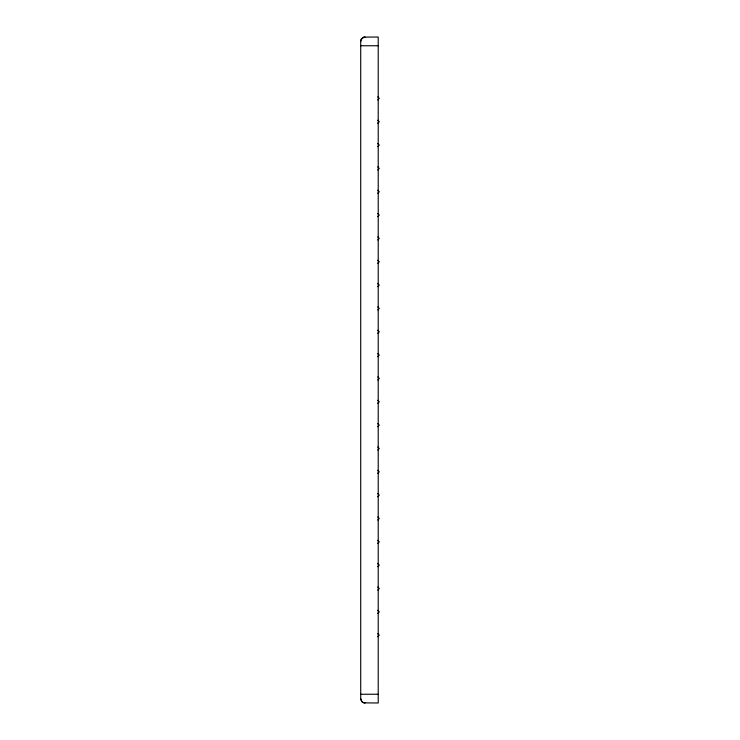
<?xml version="1.0" encoding="UTF-8"?>
<svg xmlns="http://www.w3.org/2000/svg" width="740" height="740" viewBox="0 0 740 740"><rect width="100%" height="100%" fill="white"/><g stroke="black" fill="none" stroke-linecap="round" stroke-linejoin="round"><path stroke-width="1.11" d="M360.713 41.375L361.305 39.192L363.96 37.148L378.223 37L378.223 703L363.96 702.852L361.999 701.714L360.713 698.625L360.713 41.375A4.375 4.375 0 0 1 365.098 37M377.733 99.946L379.287 98.401L377.733 96.848M377.733 123.284L379.287 121.739L377.733 120.185M377.733 146.622L379.287 145.077L377.733 143.532M377.733 169.96L379.287 168.415L377.733 166.87M377.733 193.297L379.287 191.753L377.733 190.208M377.733 216.635L379.287 215.09L377.733 213.546M377.733 239.982L379.287 238.428L377.733 236.883M377.733 263.32L379.287 261.766L377.733 260.221M377.733 286.657L379.287 285.113L377.733 283.559M377.733 309.995L379.287 308.45L377.733 306.897M377.733 333.333L379.287 331.788L377.733 330.243M377.733 356.671L379.287 355.126L377.733 353.581M377.733 380.009L379.287 378.464L377.733 376.919M377.733 403.346L379.287 401.802L377.733 400.257M377.733 426.693L379.287 425.139L377.733 423.595M377.733 450.031L379.287 448.477L377.733 446.932M377.733 473.369L379.287 471.824L377.733 470.27M377.733 496.707L379.287 495.162L377.733 493.608M377.733 520.044L379.287 518.5L377.733 516.955M377.733 543.382L379.287 541.837L377.733 540.293M377.733 566.72L379.287 565.175L377.733 563.63M377.733 590.058L379.287 588.513L377.733 586.968M377.733 613.404L379.287 611.851L377.733 610.306M377.733 636.742L379.287 635.188L377.733 633.644M360.713 45.751L378.223 45.751M360.713 694.25L378.223 694.25M365.098 703A4.375 4.375 0 0 1 360.713 698.625"/></g></svg>
